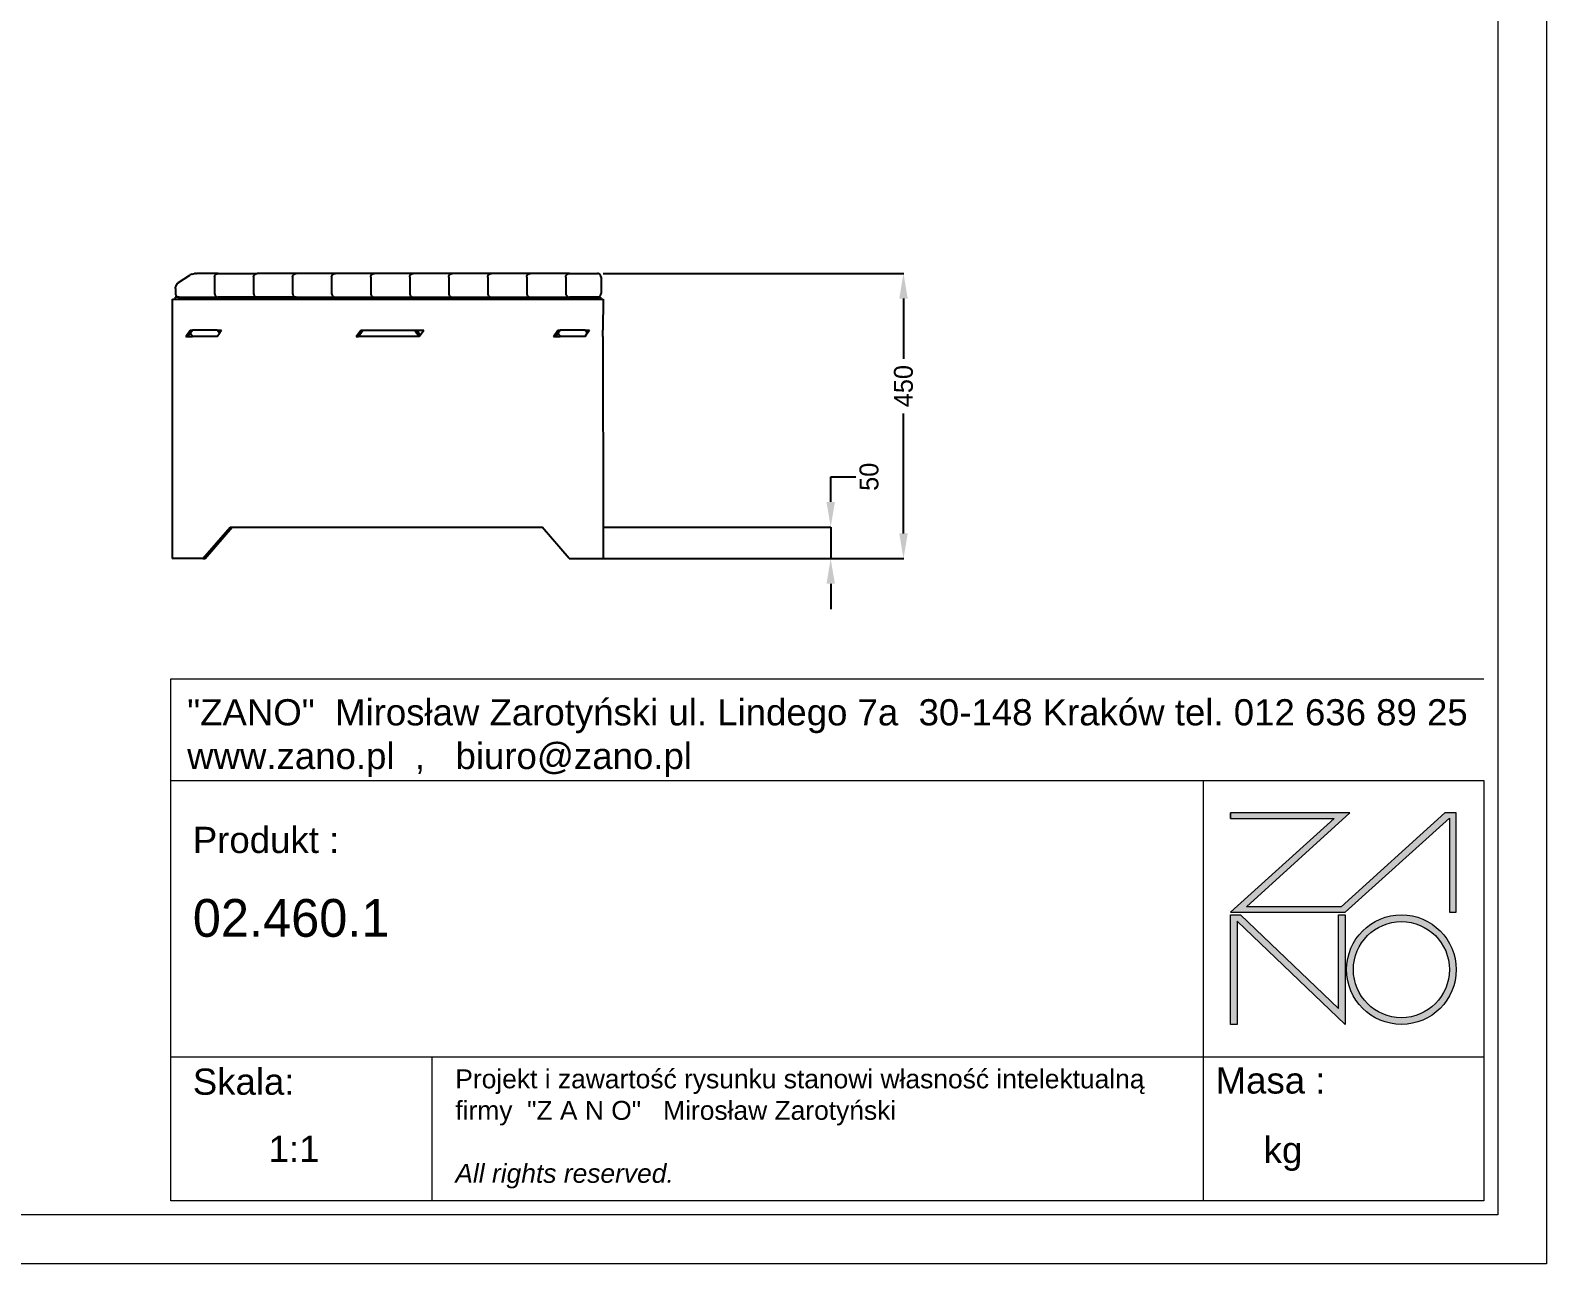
# Model space of a CAD drawing. Header units: millimetres. Extents: x -56 to 5350, y 44 to 4052.
# Drawn here: x 2942 to 5350, y 44 to 2003 of the extents above; entities that cross this region are included whole.
import ezdxf

# ---------------------------------------------------------------- set-up
doc = ezdxf.new("R2010")
doc.units = ezdxf.units.MM
doc.layers.add('DIMS', color=1, linetype='Continuous')
doc.layers.add('tabelka', color=155, linetype='Continuous')
doc.dimstyles.new('ISO-25', dxfattribs={"dimtxt": 2.5, "dimasz": 2.5, "dimexe": 1.25, "dimexo": 0.625, "dimtad": 1, "dimtxsty": 'Standard', "dimcen": 2.5, "dimadec": 0, "dimazin": 0, "dimtfac": 1, "dimtmove": 0, "dimatfit": 3, "dimfxl": 1, "dimarcsym": 0})

# ---------------------------------------------------------------- blocks, each defined once
blk = doc.blocks.new('*D36')
at = {"layer": 'Defpoints', "color": 0}
for p in [(3851.6, 1213.9), (3852.1, 1163.9), (4213.2, 1163.9)]:
    blk.add_point(p, dxfattribs=at)
at = {"layer": 'DIMS', "color": 0, "lineweight": -2}
for p, q in [((4213.2, 1253.9), (4213.2, 1293.9)), ((4213.2, 1293.9), (4253.2, 1293.9)), ((3852.1, 1213.9), (4213.7, 1213.9)), ((4213.2, 1213.9), (4213.2, 1163.9)), ((3852.6, 1163.9), (4213.7, 1163.9)), ((4213.2, 1123.9), (4213.2, 1083.9))]:
    blk.add_line(p, q, dxfattribs=at)
at = {"layer": 'DIMS', "color": 0}
for points in [[(4206.6, 1253.9), (4219.9, 1253.9), (4213.2, 1213.9)], [(4219.9, 1123.9), (4206.6, 1123.9), (4213.2, 1163.9)]]:
    blk.add_solid(points, dxfattribs=at)
at = {"layer": 'DIMS', "color": 0, "insert": (4274.2, 1293.9), "char_height": 30, "attachment_point": 5, "rotation": 90}
blk.add_mtext('50', dxfattribs=at)
blk = doc.blocks.new('*D40')
at = {"layer": 'Defpoints', "color": 0}
for p in [(3851.5, 1616.9), (3852.1, 1163.9), (4328.9, 1163.9)]:
    blk.add_point(p, dxfattribs=at)
at = {"layer": 'DIMS', "color": 0, "lineweight": -2}
for p, q in [((3852, 1616.9), (4329.4, 1616.9)), ((4328.9, 1576.9), (4328.9, 1481.4)), ((4328.9, 1203.9), (4328.9, 1394.4)), ((3852.6, 1163.9), (4329.4, 1163.9))]:
    blk.add_line(p, q, dxfattribs=at)
at = {"layer": 'DIMS', "color": 0}
for points in [[(4335.6, 1576.9), (4322.2, 1576.9), (4328.9, 1616.9)], [(4322.2, 1203.9), (4335.6, 1203.9), (4328.9, 1163.9)]]:
    blk.add_solid(points, dxfattribs=at)
at = {"layer": 'DIMS', "color": 0, "insert": (4328.9, 1437.9), "char_height": 30, "attachment_point": 5, "rotation": 90}
blk.add_mtext('450', dxfattribs=at)
blk = doc.blocks.new('zano')
at = {"layer": 'Defpoints', "lineweight": 5}
for points in [[(6270.2, 3716.2), (6270.2, 3707.4), (6434.8, 3707.4), (6270.2, 3558.4), (6452.4, 3558.4), (6617.9, 3708.2), (6617.9, 3558.4), (6628.6, 3558.4), (6628.6, 3716.2), (6610.7, 3716.2), (6446.1, 3567.2), (6295.4, 3567.2), (6459.9, 3716.2), (6270.2, 3716.2), (6270.2, 3707.4)], [(6270.2, 3554.4), (6286.2, 3554.4), (6441.7, 3405.6), (6441.7, 3554.4), (6452.4, 3554.4), (6452.4, 3380.5), (6281, 3544.6), (6281, 3380.5), (6270.2, 3380.5)]]:
    blk.add_hatch(color=251, dxfattribs=at).paths.add_polyline_path(points)
h = blk.add_hatch(color=251, dxfattribs=at)
h.paths.add_polyline_path([(6454.7, 3467.4, 1), (6628.6, 3467.4, 1)])
h.paths.add_polyline_path([(6617.9, 3467.4, -1), (6465.4, 3467.4, -1)], flags=16)
at = {"layer": 'Defpoints', "color": 251, "lineweight": 5}
blk.add_lwpolyline([(6434.8, 3707.4), (6270.2, 3558.4), (6452.4, 3558.4), (6617.9, 3708.2), (6617.9, 3558.4), (6628.6, 3558.4), (6628.6, 3716.2), (6610.7, 3716.2), (6446.1, 3567.2), (6295.4, 3567.2), (6459.9, 3716.2), (6270.2, 3716.2), (6270.2, 3707.4), (6432.1, 3707.4)], dxfattribs=at)
for points in [[(6270.2, 3716.2), (6270.2, 3707.4), (6434.8, 3707.4), (6270.2, 3558.4), (6452.4, 3558.4), (6617.9, 3708.2), (6617.9, 3558.4), (6628.6, 3558.4), (6628.6, 3716.2), (6610.7, 3716.2), (6446.1, 3567.2), (6295.4, 3567.2), (6459.9, 3716.2), (6270.2, 3716.2), (6270.2, 3707.4)], [(6270.2, 3554.4), (6286.2, 3554.4), (6441.7, 3405.6), (6441.7, 3554.4), (6452.4, 3554.4), (6452.4, 3380.5), (6281, 3544.6), (6281, 3380.5), (6270.2, 3380.5)]]:
    blk.add_lwpolyline(points, close=True, dxfattribs=at)
for radius in [87, 76.3]:
    blk.add_circle((6541.7, 3467.4), radius, dxfattribs=at)

msp = doc.modelspace()

# ---------------------------------------------------------------- linework, layer by layer
for p, q in [((3194.7, 1613.6), (3196, 1614.4)), ((3197.5, 1615.1), (3196, 1614.4)), ((3199.1, 1615.7), (3197.5, 1615.1)), ((3199.1, 1615.7), (3200.9, 1616.2)), ((3200.9, 1616.2), (3202.6, 1616.6)), ((3204.3, 1616.8), (3202.6, 1616.6)), ((3204.3, 1616.8), (3205.7, 1616.9)), ((3240.5, 1616.9), (3205.7, 1616.9)), ((3235.2, 1613.5), (3235.9, 1614.7)), ((3235.9, 1614.7), (3236.9, 1615.6)), ((3236.9, 1615.6), (3238, 1616.3)), ((3238, 1616.3), (3239.2, 1616.8)), ((3239.2, 1616.8), (3240.5, 1616.9)), ((3240.5, 1616.9), (3302.5, 1616.9)), ((3297.2, 1613.5), (3297.9, 1614.7)), ((3297.9, 1614.7), (3298.9, 1615.6)), ((3298.9, 1615.6), (3300, 1616.3)), ((3300, 1616.3), (3301.2, 1616.8)), ((3301.2, 1616.8), (3302.5, 1616.9)), ((3364.5, 1616.9), (3302.5, 1616.9)), ((3359.2, 1613.5), (3359.9, 1614.7)), ((3359.9, 1614.7), (3360.9, 1615.6)), ((3360.9, 1615.6), (3362, 1616.3)), ((3362, 1616.3), (3363.2, 1616.8)), ((3363.2, 1616.8), (3364.5, 1616.9)), ((3426.5, 1616.9), (3364.5, 1616.9)), ((3421.2, 1613.5), (3421.9, 1614.7)), ((3421.9, 1614.7), (3422.8, 1615.6)), ((3422.8, 1615.6), (3424, 1616.3)), ((3424, 1616.3), (3425.2, 1616.8)), ((3425.2, 1616.8), (3426.5, 1616.9)), ((3488.5, 1616.9), (3426.5, 1616.9)), ((3483.2, 1613.5), (3483.9, 1614.7)), ((3483.9, 1614.7), (3484.8, 1615.6)), ((3484.8, 1615.6), (3486, 1616.3)), ((3486, 1616.3), (3487.2, 1616.8)), ((3487.2, 1616.8), (3488.5, 1616.9)), ((3550.5, 1616.9), (3488.5, 1616.9)), ((3545.2, 1613.5), (3545.9, 1614.7)), ((3545.9, 1614.7), (3546.8, 1615.6)), ((3546.8, 1615.6), (3548, 1616.3)), ((3548, 1616.3), (3549.2, 1616.8)), ((3549.2, 1616.8), (3550.5, 1616.9)), ((3612.5, 1616.9), (3550.5, 1616.9)), ((3607.2, 1613.5), (3607.9, 1614.7)), ((3607.9, 1614.7), (3608.8, 1615.6)), ((3608.8, 1615.6), (3610, 1616.3)), ((3610, 1616.3), (3611.2, 1616.8)), ((3611.2, 1616.8), (3612.5, 1616.9)), ((3674.5, 1616.9), (3612.5, 1616.9)), ((3669.2, 1613.5), (3669.9, 1614.7)), ((3669.9, 1614.7), (3670.8, 1615.6)), ((3670.8, 1615.6), (3672, 1616.3)), ((3672, 1616.3), (3673.2, 1616.8)), ((3673.2, 1616.8), (3674.5, 1616.9)), ((3736.5, 1616.9), (3674.5, 1616.9)), ((3731.2, 1613.5), (3731.9, 1614.7)), ((3731.9, 1614.7), (3732.8, 1615.6)), ((3732.8, 1615.6), (3733.9, 1616.3)), ((3733.9, 1616.3), (3735.2, 1616.8)), ((3735.2, 1616.8), (3736.5, 1616.9)), ((3798.5, 1616.9), (3736.5, 1616.9)), ((3793.2, 1613.5), (3793.9, 1614.7)), ((3793.9, 1614.7), (3794.8, 1615.6)), ((3794.8, 1615.6), (3795.9, 1616.3)), ((3795.9, 1616.3), (3797.2, 1616.8)), ((3797.2, 1616.8), (3798.5, 1616.9)), ((3798.5, 1616.9), (3842.6, 1616.9)), ((3843.9, 1616.8), (3842.6, 1616.9)), ((3845.2, 1616.3), (3843.9, 1616.8)), ((3846.3, 1615.6), (3845.2, 1616.3)), ((3847.2, 1614.7), (3846.3, 1615.6)), ((3848, 1613.5), (3847.2, 1614.7)), ((3172.6, 1592.8), (3172.8, 1594.3)), ((3172.6, 1592.8), (3172.6, 1584.9)), ((3172.8, 1594.3), (3173.1, 1595.8)), ((3173.1, 1595.8), (3173.6, 1597.3)), ((3173.6, 1597.3), (3174.3, 1598.8)), ((3174.3, 1598.8), (3175.1, 1600.1)), ((3175.1, 1600.1), (3176, 1601.2)), ((3176, 1601.2), (3177, 1602)), ((3194.7, 1613.6), (3177, 1602)), ((3234.6, 1610.9), (3234.8, 1612.3)), ((3234.6, 1610.9), (3234.6, 1584.9)), ((3234.8, 1612.3), (3235.2, 1613.5)), ((3296.6, 1610.9), (3296.8, 1612.3)), ((3296.6, 1610.9), (3296.6, 1584.9)), ((3296.8, 1612.3), (3297.2, 1613.5)), ((3358.6, 1610.9), (3358.8, 1612.3)), ((3358.6, 1610.9), (3358.6, 1584.9)), ((3358.8, 1612.3), (3359.2, 1613.5)), ((3420.6, 1610.9), (3420.8, 1612.3)), ((3420.6, 1610.9), (3420.6, 1584.9)), ((3420.8, 1612.3), (3421.2, 1613.5)), ((3482.6, 1610.9), (3482.8, 1612.3)), ((3482.6, 1610.9), (3482.6, 1584.9)), ((3482.8, 1612.3), (3483.2, 1613.5)), ((3544.6, 1610.9), (3544.8, 1612.3)), ((3544.6, 1610.9), (3544.6, 1584.9)), ((3544.8, 1612.3), (3545.2, 1613.5)), ((3606.6, 1610.9), (3606.8, 1612.3)), ((3606.6, 1610.9), (3606.6, 1584.9)), ((3606.8, 1612.3), (3607.2, 1613.5)), ((3668.6, 1610.9), (3668.8, 1612.3)), ((3668.6, 1610.9), (3668.6, 1584.9)), ((3668.8, 1612.3), (3669.2, 1613.5)), ((3730.6, 1610.9), (3730.8, 1612.3)), ((3730.6, 1610.9), (3730.6, 1584.9)), ((3730.8, 1612.3), (3731.2, 1613.5)), ((3792.6, 1610.9), (3792.8, 1612.3)), ((3792.6, 1610.9), (3792.6, 1584.9)), ((3792.8, 1612.3), (3793.2, 1613.5)), ((3848.4, 1612.3), (3848, 1613.5)), ((3848.6, 1610.9), (3848.4, 1612.3)), ((3848.6, 1610.9), (3848.6, 1584.9)), ((3168, 1163.9), (3168, 1575.9)), ((3168, 1575.9), (3168.5, 1575.9)), ((3168, 1163.9), (3168, 1575.9)), ((3168.5, 1575.9), (3236.7, 1575.9)), ((3172, 1578.9), (3172, 1576)), ((3178.5, 1578.9), (3172, 1578.9)), ((3172, 1576), (3236.7, 1576)), ((3172.6, 1584.9), (3172.8, 1583.6)), ((3172.8, 1583.6), (3173.2, 1582.3)), ((3173.2, 1582.3), (3173.9, 1581.2)), ((3173.9, 1581.2), (3174.9, 1580.2)), ((3174.9, 1580.2), (3176, 1579.5)), ((3176, 1579.5), (3177.2, 1579.1)), ((3177.2, 1579.1), (3178.5, 1578.9)), ((3178.5, 1578.9), (3240.5, 1578.9)), ((3234.6, 1584.9), (3234.8, 1583.6)), ((3234.8, 1583.6), (3235.2, 1582.3)), ((3235.2, 1582.3), (3235.9, 1581.2)), ((3235.9, 1581.2), (3236.9, 1580.2)), ((3236.7, 1576), (3236.7, 1575.9)), ((3236.7, 1576), (3791.6, 1576)), ((3791.6, 1575.9), (3236.7, 1575.9)), ((3236.9, 1580.2), (3238, 1579.5)), ((3238, 1579.5), (3239.2, 1579.1)), ((3239.2, 1579.1), (3240.5, 1578.9)), ((3302.5, 1578.9), (3240.5, 1578.9)), ((3296.6, 1584.9), (3296.8, 1583.6)), ((3296.8, 1583.6), (3297.2, 1582.3)), ((3297.2, 1582.3), (3297.9, 1581.2)), ((3297.9, 1581.2), (3298.9, 1580.2)), ((3298.9, 1580.2), (3300, 1579.5)), ((3300, 1579.5), (3301.2, 1579.1)), ((3301.2, 1579.1), (3302.5, 1578.9)), ((3364.5, 1578.9), (3302.5, 1578.9)), ((3358.6, 1584.9), (3358.8, 1583.6)), ((3358.8, 1583.6), (3359.2, 1582.3)), ((3359.2, 1582.3), (3359.9, 1581.2)), ((3359.9, 1581.2), (3360.9, 1580.2)), ((3360.9, 1580.2), (3362, 1579.5)), ((3362, 1579.5), (3363.2, 1579.1)), ((3363.2, 1579.1), (3364.5, 1578.9)), ((3364.5, 1578.9), (3426.5, 1578.9)), ((3420.6, 1584.9), (3420.8, 1583.6)), ((3420.8, 1583.6), (3421.2, 1582.3)), ((3421.2, 1582.3), (3421.9, 1581.2)), ((3421.9, 1581.2), (3422.8, 1580.2)), ((3422.8, 1580.2), (3424, 1579.5)), ((3424, 1579.5), (3425.2, 1579.1)), ((3425.2, 1579.1), (3426.5, 1578.9)), ((3426.5, 1578.9), (3488.5, 1578.9)), ((3482.6, 1584.9), (3482.8, 1583.6)), ((3482.8, 1583.6), (3483.2, 1582.3)), ((3483.2, 1582.3), (3483.9, 1581.2)), ((3483.9, 1581.2), (3484.8, 1580.2)), ((3484.8, 1580.2), (3486, 1579.5)), ((3486, 1579.5), (3487.2, 1579.1)), ((3487.2, 1579.1), (3488.5, 1578.9)), ((3488.5, 1578.9), (3550.5, 1578.9)), ((3544.6, 1584.9), (3544.8, 1583.6)), ((3544.8, 1583.6), (3545.2, 1582.3)), ((3545.2, 1582.3), (3545.9, 1581.2)), ((3545.9, 1581.2), (3546.8, 1580.2)), ((3546.8, 1580.2), (3548, 1579.5)), ((3548, 1579.5), (3549.2, 1579.1)), ((3549.2, 1579.1), (3550.5, 1578.9)), ((3550.5, 1578.9), (3612.5, 1578.9)), ((3606.6, 1584.9), (3606.8, 1583.6)), ((3606.8, 1583.6), (3607.2, 1582.3)), ((3607.2, 1582.3), (3607.9, 1581.2)), ((3607.9, 1581.2), (3608.8, 1580.2)), ((3608.8, 1580.2), (3610, 1579.5)), ((3610, 1579.5), (3611.2, 1579.1)), ((3611.2, 1579.1), (3612.5, 1578.9)), ((3612.5, 1578.9), (3674.5, 1578.9)), ((3668.6, 1584.9), (3668.8, 1583.6)), ((3668.8, 1583.6), (3669.2, 1582.3)), ((3669.2, 1582.3), (3669.9, 1581.2)), ((3669.9, 1581.2), (3670.8, 1580.2)), ((3670.8, 1580.2), (3672, 1579.5)), ((3672, 1579.5), (3673.2, 1579.1)), ((3673.2, 1579.1), (3674.5, 1578.9)), ((3674.5, 1578.9), (3736.5, 1578.9)), ((3730.6, 1584.9), (3730.8, 1583.6)), ((3730.8, 1583.6), (3731.2, 1582.3)), ((3731.2, 1582.3), (3731.9, 1581.2)), ((3731.9, 1581.2), (3732.8, 1580.2)), ((3732.8, 1580.2), (3733.9, 1579.5)), ((3733.9, 1579.5), (3735.2, 1579.1)), ((3735.2, 1579.1), (3736.5, 1578.9)), ((3736.5, 1578.9), (3798.5, 1578.9)), ((3791.6, 1576), (3791.6, 1575.9)), ((3791.6, 1576), (3847.6, 1576)), ((3845.6, 1575.9), (3791.6, 1575.9)), ((3792.6, 1584.9), (3792.8, 1583.6)), ((3792.8, 1583.6), (3793.2, 1582.3)), ((3793.2, 1582.3), (3793.9, 1581.2)), ((3793.9, 1581.2), (3794.8, 1580.2)), ((3794.8, 1580.2), (3795.9, 1579.5)), ((3795.9, 1579.5), (3797.2, 1579.1)), ((3797.2, 1579.1), (3798.5, 1578.9)), ((3842.6, 1578.9), (3798.5, 1578.9)), ((3843.9, 1579.1), (3842.6, 1578.9)), ((3847.6, 1578.9), (3842.6, 1578.9)), ((3843.9, 1579.1), (3845.2, 1579.5)), ((3845.2, 1579.5), (3846.3, 1580.2)), ((3845.6, 1575.9), (3851.6, 1575.9)), ((3846.3, 1580.2), (3847.2, 1581.2)), ((3847.2, 1581.2), (3848, 1582.3)), ((3847.6, 1578.9), (3847.6, 1576)), ((3848, 1582.3), (3848.4, 1583.6)), ((3848.4, 1583.6), (3848.6, 1584.9)), ((3851.6, 1575.9), (3851.5, 1526.9)), ((3188.9, 1516.9), (3195.9, 1526.9)), ((3192.4, 1516.9), (3195.9, 1521.9)), ((3195.9, 1526.9), (3199.4, 1526.9)), ((3195.9, 1521.9), (3199.4, 1526.9)), ((3199.4, 1516.9), (3195.9, 1521.9)), ((3238.9, 1526.9), (3199.4, 1526.9)), ((3242.4, 1521.9), (3238.9, 1526.9)), ((3238.9, 1526.9), (3242.4, 1526.9)), ((3238.9, 1516.9), (3242.4, 1521.9)), ((3244.1, 1524.4), (3242.4, 1526.9)), ((3242.4, 1526.9), (3245.9, 1526.9)), ((3242.4, 1521.9), (3244.1, 1524.4)), ((3244.1, 1524.4), (3245.9, 1526.9)), ((3459.8, 1516.9), (3466.8, 1526.9)), ((3463.2, 1516.9), (3470.2, 1526.9)), ((3466.8, 1526.9), (3470.2, 1526.9)), ((3470.2, 1526.9), (3552.2, 1526.9)), ((3559.2, 1516.9), (3552.2, 1526.9)), ((3552.2, 1526.9), (3555.7, 1526.9)), ((3561.2, 1519), (3555.7, 1526.9)), ((3555.7, 1526.9), (3566.8, 1526.9)), ((3559.8, 1516.9), (3561.2, 1519)), ((3561.2, 1519), (3566.8, 1526.9)), ((3773.1, 1516.9), (3780.1, 1526.9)), ((3776.5, 1516.9), (3780, 1521.9)), ((3780, 1521.9), (3783.5, 1526.9)), ((3783.5, 1516.9), (3780, 1521.9)), ((3780.1, 1526.9), (3783.5, 1526.9)), ((3823.1, 1526.9), (3783.5, 1526.9)), ((3826.6, 1521.9), (3823.1, 1526.9)), ((3823.1, 1526.9), (3826.5, 1526.9)), ((3823.1, 1516.9), (3826.6, 1521.9)), ((3828.3, 1524.4), (3826.5, 1526.9)), ((3826.5, 1526.9), (3830.1, 1526.9)), ((3826.6, 1521.9), (3828.3, 1524.4)), ((3828.3, 1524.4), (3830.1, 1526.9)), ((3851.5, 1516.9), (3851.5, 1526.9)), ((3188.9, 1516.9), (3192.4, 1516.9)), ((3192.4, 1516.9), (3199.4, 1516.9)), ((3238.9, 1516.9), (3199.4, 1516.9)), ((3459.8, 1516.9), (3463.2, 1516.9)), ((3559.2, 1516.9), (3463.2, 1516.9)), ((3559.8, 1516.9), (3559.2, 1516.9)), ((3773.1, 1516.9), (3776.5, 1516.9)), ((3776.5, 1516.9), (3783.5, 1516.9)), ((3823.1, 1516.9), (3783.5, 1516.9)), ((3851.5, 1516.9), (3851.6, 1213.9)), ((3216, 1163.9), (3259.4, 1213.9)), ((3219.5, 1163.9), (3262.8, 1213.9)), ((3219.5, 1164), (3262.8, 1213.9)), ((3259.4, 1213.9), (3262.8, 1213.9)), ((3262.8, 1213.9), (3754.8, 1213.9)), ((3262.8, 1213.9), (3262.8, 1213.9)), ((3798.1, 1163.9), (3754.8, 1213.9)), ((3851.6, 1213.9), (3850.9, 1213.9)), ((3851.6, 1213.9), (3851.6, 1163.9)), ((3168, 1163.9), (3168.5, 1163.9)), ((3216, 1163.9), (3168.5, 1163.9)), ((3216, 1163.9), (3219.5, 1163.9)), ((3219.5, 1163.9), (3219.5, 1164)), ((3219.5, 1163.9), (3219.5, 1164)), ((3219.5, 1163.9), (3219.5, 1163.9)), ((3798.1, 1163.9), (3845.6, 1163.9)), ((3824.5, 1163.9), (3831.7, 1163.9)), ((3845.6, 1163.9), (3851.6, 1163.9))]:
    msp.add_line(p, q)
at = {"layer": 'tabelka', "lineweight": 5}
for p, q in [((3165.4, 973.2), (5250.4, 973.2)), ((3165.4, 811.4), (3165.4, 973.2)), ((3165.4, 973.2), (5250.4, 973.2)), ((4804.6, 811.4), (4804.6, 372.8)), ((3165.4, 372.8), (5250.4, 372.8)), ((3579.7, 372.8), (3579.7, 144.2)), ((4804.6, 372.8), (4804.6, 144.2))]:
    msp.add_line(p, q, dxfattribs=at)
for points in [[(-56, 4051.9), (5350.4, 4051.9), (5350.4, 44.2), (-56, 44.2)], [(21.4, 3974.5), (5273, 3974.5), (5273, 121.6), (21.4, 121.6)], [(3165.4, 811.4), (5250.4, 811.4), (5250.4, 144.2), (3165.4, 144.2)]]:
    msp.add_lwpolyline(points, close=True, dxfattribs=at)

# ---------------------------------------------------------------- block references
msp.add_blockref('zano', (-1422, -2956.2))

# ---------------------------------------------------------------- texts
at = {"layer": 'tabelka', "lineweight": 5, "attachment_point": 1}
for s, insert, char_height, width in [('{\\fArial|b0|i0|c238|p34;"ZANO"  Mirosław Zarotyński ul. Lindego 7a  30-148 Kraków tel. 012 636 89 25\\Pwww.zano.pl  ,   biuro@zano.pl}', (3191.1, 940.7), 41.595, 2040.38), ('{\\fArial|b0|i0|c238|p34;Produkt : }', (3200.1, 738), 41.595, 265.273), ('{\\fCentury Gothic|b0|i0|c238|p34;02.460.1}', (3200.1, 623.3), 60, 849.376), ('{\\fArial|b0|i0|c238|p34;Skala: }', (3200.1, 354.1), 41.595, 191.675), ('{\\fArial|b0|i0|c238|p34;Masa :}', (4824.7, 356), 41.595, 200.457), ('{\\fArial|b0|i0|c238|p34;1:1}', (3320.5, 247.3), 41.595, 42.482), ('{\\fArial|b0|i0|c238|p34; kg}', (4884.8, 245.6), 41.595, 290.547)]:
    msp.add_mtext(s, dxfattribs=dict(at, insert=insert, char_height=char_height, width=width))
at = {"layer": 'tabelka', "color": 1, "lineweight": 5, "insert": (3617, 352.7), "char_height": 30, "width": 1186.12, "attachment_point": 1}
msp.add_mtext('{\\fArial|b0|i0|c0|p34;Projekt i zawartość rysunku stanowi własność intelektualną firmy \\fArial|b0|i0|c238|p34; "Z A N O"   Mirosław Zarotyński\\fArial|b0|i1|c238|p34;\\P\\PAll rights reserved.}', dxfattribs=at)

# ---------------------------------------------------------------- dimensions: what is measured, and where the dimension line sits
at = {"layer": 'DIMS'}
for base, p1, text, override, picture, middle in [((4328.9, 1163.9), (3851.5, 1616.9), '450', {"dimtxt": 30, "dimasz": 40, "dimexe": 0.5, "dimexo": 0.5, "dimgap": 6, "dimtad": 0, "dimtih": 1, "dimtoh": 1, "dimdec": 0, "dimzin": 0, "dimadec": 2, "dimtfac": 2, "dimtdec": 1, "dimtzin": 0}, '*D40', (4328.9, 1437.9)), ((4213.2, 1163.9), (3851.6, 1213.9), '50', {"dimtxt": 30, "dimasz": 40, "dimexe": 0.5, "dimexo": 0.5, "dimgap": 6, "dimtad": 0, "dimtih": 1, "dimtoh": 1, "dimdec": 0, "dimzin": 0, "dimtxsty": 'Standard', "dimadec": 2, "dimtfac": 2, "dimtdec": 1, "dimtzin": 0}, '*D36', (4274.2, 1293.9))]:
    dim = msp.add_linear_dim(base=base, p1=p1, p2=(3852.1, 1163.9), angle=270, text=text, dimstyle='ISO-25', override=override, dxfattribs=at)
    dim.commit()
    dim.dimension.update_dxf_attribs({"geometry": picture, "text_midpoint": middle, "dimtype": 160, "text_rotation": 90})

doc.saveas('drawing.dxf')
